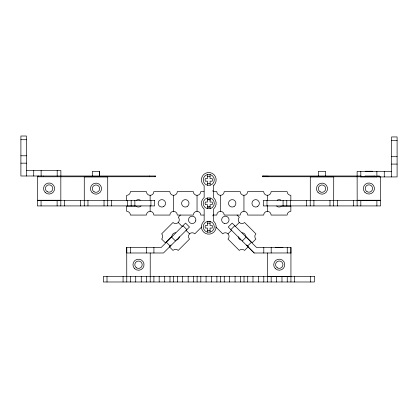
<?xml version="1.0" encoding="UTF-8"?>
<svg xmlns="http://www.w3.org/2000/svg" width="418" height="418" viewBox="0 0 418 418"><rect width="100%" height="100%" fill="white"/><g stroke="black" fill="none" stroke-linecap="round" stroke-linejoin="round"><path stroke-width="0.63" d="M210.066 232.136L210.066 228.076L212.198 228.076L212.339 225.83L212.198 225.49L210.066 225.49L210.066 221.415L207.338 221.435A5.538 5.538 0 0 0 207.338 232.136L210.207 232.136A5.538 5.538 0 0 0 210.207 221.435L208.77 221.247M179.27 236.708L179.16 237.455A3.694 3.694 0 0 1 176.516 240.031M180.487 214.988L178.214 217.261A3.694 3.694 0 0 1 178.214 222.48L182.305 226.572M169.713 246.265L171.03 244.948M201.617 227.026L194.798 233.845A3.694 3.694 0 0 0 189.579 233.845L185.942 230.208M212.746 215.897L213.655 214.988M230.851 229.639L234.764 225.725M215.928 227.026L222.742 233.845A3.694 3.694 0 0 1 227.967 233.845L231.598 230.208M235.235 226.572L239.326 222.48A3.694 3.694 0 0 1 239.326 217.261L237.053 214.988M242.21 240.998L246.124 237.084M247.43 246.223L251.349 242.304M207.48 176.453L208.77 176.187L210.066 176.453M210.066 183.309L208.77 183.575L207.48 183.309M207.48 199.903L208.77 199.642L210.066 199.903M210.066 206.758L208.77 207.025L207.48 206.758M207.48 223.358L208.77 223.092L210.066 223.358M210.066 230.213L208.77 230.48L207.48 230.213M210.066 185.231L207.338 185.231A5.538 5.538 0 0 1 207.338 174.531L210.207 174.531A5.538 5.538 0 0 1 210.207 185.231L210.066 181.172L212.198 181.172L212.464 179.881L212.198 178.59L210.066 178.59L210.066 174.531M210.066 208.686L207.338 208.686A5.538 5.538 0 0 1 207.338 197.98L210.207 197.98A5.538 5.538 0 0 1 210.207 208.686L210.066 204.627L212.198 204.627L212.464 203.331L212.198 202.04L210.066 202.04L210.066 197.98M20.9 139.711L26.438 139.711M391.561 140.636L397.1 140.636M20.9 155.778L26.438 155.778M391.561 156.703L397.1 156.703M20.9 163.166L26.438 163.166M391.561 164.086L397.1 164.086M26.438 170.46L60.876 170.46L60.876 175.999M365.207 171.249L372.59 171.249M99.677 171.38L99.677 176.307L99.688 171.38L92.3 171.38L92.31 176.307M391.561 171.38L357.124 171.38L357.171 200.243L380.626 200.243L380.626 176.793L262.577 176.736L262.577 175.999L361.1 175.999M365.008 175.999L375.563 175.999M376.911 175.999L379.575 175.999M360.687 176.924L377.005 176.924M378.729 176.924L397.1 176.924L397.1 136.942L391.561 136.942L391.561 176.924M203.947 191.611L200.734 191.611A3.694 3.694 0 0 1 197.04 195.305L197.04 211.372A3.694 3.694 0 0 1 200.734 215.066L203.947 215.066M212.945 191.611L216.801 191.611A3.694 3.694 0 0 0 220.495 195.305L220.495 211.372A3.694 3.694 0 0 1 224.184 215.066L240.251 215.066A3.694 3.694 0 0 1 243.945 211.372L243.945 195.305A3.694 3.694 0 0 0 247.639 191.611L263.706 191.611A3.694 3.694 0 0 0 267.395 195.305L267.395 200.447M212.945 215.066L216.801 215.066A3.694 3.694 0 0 1 220.495 211.372M275.561 247.425L282.944 247.425M126.738 247.451L161.212 247.451L185.561 223.097L189.479 227.016L163.475 252.989L126.774 252.989L126.738 247.451L126.769 281.983M247.848 246.677L254.181 253.005L290.98 252.963M290.98 276.413L267.525 276.413L267.525 252.963M241.98 232.763L242.936 232.899A3.694 3.694 0 0 1 245.518 235.543L245.591 236.191L252.185 242.785L255.91 239.065A3.694 3.694 0 0 1 255.91 233.845L244.546 222.48A3.694 3.694 0 0 1 239.326 222.48M210.432 200.06L209.679 199.762A3.694 3.694 0 0 0 207.767 199.783M276.544 205.98L277.317 206.56A3.694 3.694 0 0 0 281.006 206.513L281.523 206.111L290.85 206.111L290.85 211.372A3.694 3.694 0 0 0 287.156 215.066L271.089 215.066A3.694 3.694 0 0 0 267.395 211.372L267.395 205.588M212.746 190.681L213.655 191.59M246.51 244.948L248.271 246.704L244.546 250.424A3.694 3.694 0 0 0 239.326 250.424L227.967 239.065A3.694 3.694 0 0 0 227.967 233.845M254.212 253.005L228.238 227.026L232.152 223.113L256.506 247.461L290.944 247.461L290.933 281.983M238.317 237.142L240.81 239.639M182.953 225.71L186.867 229.628M171.594 237.069L175.508 240.987M166.369 242.294L170.288 246.207M169.274 246.704L172.995 250.424A3.694 3.694 0 0 1 178.214 250.424L189.579 239.065A3.694 3.694 0 0 1 189.579 233.845M238.281 236.713L238.359 237.367A3.694 3.694 0 0 0 240.935 240.01M384.267 171.38L384.267 176.924M376.879 171.38L376.879 176.924M376.884 200.384L376.884 205.922M374.126 175.999L374.126 176.736M360.812 171.38L360.812 176.924M360.823 200.384L360.823 205.922M357.129 200.384L357.129 205.922M353.435 200.384L353.435 205.922M337.368 200.384L337.368 205.922M333.674 205.922L333.731 176.924L310.281 176.924L310.281 200.374M329.985 200.384L329.985 205.922M325.7 176.307L325.69 171.38L318.312 171.38L318.312 176.307M313.918 200.384L313.918 205.922M310.689 276.439L310.689 281.983M310.224 200.384L310.224 205.922M306.53 200.384L306.53 205.922M294.622 276.439L294.622 281.983M290.85 200.567L290.85 195.305A3.694 3.694 0 0 1 287.156 191.611L271.089 191.611A3.694 3.694 0 0 1 267.395 195.305M290.912 247.461L290.912 253.005M290.463 200.384L290.463 205.922M287.25 247.461L287.25 253.005M287.239 276.439L287.239 281.983M286.774 200.384L286.774 205.922M283.08 200.384L283.08 205.922M281.972 276.439L281.972 281.983M276.434 276.439L276.434 281.983M271.188 247.461L271.188 253.005M271.172 276.439L271.172 281.983M267.98 175.999L267.98 176.736M267.478 276.439L267.478 281.983M267.013 200.384L267.013 205.922M266.548 175.999L266.548 176.736M265.226 175.999L265.226 176.736M264.103 175.999L264.103 176.736M263.8 247.461L263.8 253.005M263.784 276.439L263.784 281.983M263.251 175.999L263.251 176.736M262.729 175.999L262.729 176.736M258.523 276.439L258.523 281.983M252.984 276.439L252.984 281.983M247.722 276.439L247.722 281.983M244.028 276.439L244.028 281.983M240.334 276.439L240.334 281.983M235.073 276.439L235.073 281.983M229.534 276.439L229.534 281.983M224.267 276.439L224.267 281.983M220.573 276.439L220.573 281.983M216.885 276.439L216.885 281.983M211.618 276.439L211.618 281.983M207.48 174.51L207.48 178.59L205.342 178.59L205.076 179.881L205.342 181.172L207.48 181.172L207.48 185.252M207.48 197.965L207.48 202.04L205.342 202.04L205.076 203.331L205.342 204.627L207.48 204.627L207.48 208.702M207.48 221.415L207.48 225.49L205.342 225.49L205.076 226.786L205.342 228.076L207.48 228.076L207.48 232.152M206.079 276.439L206.079 281.983M200.818 276.439L200.818 281.983M197.124 276.439L197.124 281.983M193.429 276.439L193.429 281.983M188.168 276.439L188.168 281.983M182.629 276.439L182.629 281.983M177.368 276.439L177.368 281.983M173.674 276.439L173.674 281.983M150.14 200.447L150.14 195.305A3.694 3.694 0 0 0 153.829 191.611L169.896 191.611A3.694 3.694 0 0 0 173.59 195.305L173.59 211.372A3.694 3.694 0 0 1 177.284 215.066L193.346 215.066A3.694 3.694 0 0 1 197.04 211.372M169.98 276.439L169.98 281.983M164.718 276.439L164.718 281.983M159.174 276.439L159.174 281.983M155.182 175.999L155.182 176.736M153.918 247.451L153.918 252.989M153.913 276.439L153.913 281.983M150.929 200.384L150.929 205.922M150.224 252.989L150.219 281.983M150.14 205.588L150.14 211.372A3.694 3.694 0 0 1 153.829 215.066L169.896 215.066A3.694 3.694 0 0 1 173.59 211.372M149.503 175.999L149.503 176.736M146.53 247.451L146.53 252.989M146.53 276.439L146.53 281.983M141.263 276.439L141.263 281.983M135.725 276.439L135.725 281.983M134.868 200.384L134.868 205.922M131.174 200.384L131.174 205.922M130.463 247.451L130.463 252.989M130.463 276.439L130.463 281.983M127.48 200.384L127.48 205.922M126.685 200.567L126.685 195.305A3.694 3.694 0 0 0 130.379 191.611L146.446 191.611A3.694 3.694 0 0 0 150.14 195.305M123.075 276.439L123.075 281.983M111.413 200.384L111.413 205.922M107.719 205.922L107.719 176.924L84.269 176.924L84.269 205.922M107.008 276.439L107.008 281.983M104.03 200.384L104.03 205.922M87.963 200.384L87.963 205.922M80.575 200.384L80.575 205.922M64.508 200.384L64.508 205.922M60.829 176.793L60.829 200.243L37.374 200.243L37.374 176.793L155.423 176.736L155.423 175.999L20.9 175.999L20.9 136.017L26.438 136.017L26.438 175.999M60.819 200.384L60.819 205.922M57.188 170.46L57.188 175.999M57.125 200.384L57.125 205.922M43.362 175.999L43.362 176.736M41.121 170.46L41.121 175.999M41.058 200.384L41.058 205.922M38.2 175.999L38.2 176.736M37.96 175.999L37.96 176.736M33.733 170.46L33.733 175.999M243.945 195.305A3.694 3.694 0 0 1 240.251 191.611L224.184 191.611A3.694 3.694 0 0 1 220.495 195.305M243.945 211.372A3.694 3.694 0 0 1 247.639 215.066L263.706 215.066A3.694 3.694 0 0 1 267.395 211.372M150.14 211.372A3.694 3.694 0 0 0 146.446 215.066L130.379 215.066A3.694 3.694 0 0 0 126.685 211.372L126.685 206.111L136.002 206.111L136.602 206.56A3.694 3.694 0 0 0 141.054 205.917M197.04 195.305A3.694 3.694 0 0 1 193.346 191.611L177.284 191.611A3.694 3.694 0 0 1 173.59 195.305M277.238 200.165A3.694 3.694 0 0 1 280.933 200.117M136.529 200.165A3.694 3.694 0 0 1 140.218 200.117M209.768 206.894A3.694 3.694 0 0 1 207.856 206.915M178.214 222.48A3.694 3.694 0 0 1 172.995 222.48L161.635 233.845A3.694 3.694 0 0 1 161.635 239.065L165.356 242.785L171.944 236.201L172.049 235.454A3.694 3.694 0 0 1 175.649 232.763M195.744 220.871L195.363 221.754A3.694 3.694 0 0 1 189.547 222.449A3.694 3.694 0 0 1 190.378 216.649L191.277 216.294A3.694 3.694 0 0 1 195.744 220.871M213.995 185.106L213.389 185.571L213.389 197.646L213.995 198.111A7.388 7.388 0 0 1 213.995 208.556L213.389 209.021L213.389 221.096L213.995 221.561A7.388 7.388 0 0 1 213.995 232.006A7.388 7.388 0 0 1 203.55 232.006A7.388 7.388 0 0 1 203.55 221.561L204.156 221.096L204.156 209.021L203.55 208.556A7.388 7.388 0 0 1 203.55 198.111L204.156 197.646L204.156 185.571L203.55 185.106A7.388 7.388 0 0 1 203.55 174.656A7.388 7.388 0 0 1 213.995 174.656A7.388 7.388 0 0 1 213.995 185.106M163.751 206.513L162.863 206.894A3.694 3.694 0 0 1 158.171 203.383A3.694 3.694 0 0 1 162.774 199.762L163.673 200.117A3.694 3.694 0 0 1 163.751 206.513M187.201 206.513L186.313 206.894A3.694 3.694 0 0 1 181.621 203.383A3.694 3.694 0 0 1 186.229 199.762L187.123 200.117A3.694 3.694 0 0 1 187.201 206.513M234.106 206.513L233.218 206.894A3.694 3.694 0 0 1 228.526 203.383A3.694 3.694 0 0 1 233.129 199.762L234.028 200.117A3.694 3.694 0 0 1 234.106 206.513M257.556 206.513L256.668 206.894A3.694 3.694 0 0 1 251.976 203.383A3.694 3.694 0 0 1 256.584 199.762L257.478 200.117A3.694 3.694 0 0 1 257.556 206.513M154.623 200.384L37.364 200.384L37.364 205.922L154.623 205.922L154.623 200.384M380.579 200.384L263.319 200.384L263.319 205.922L380.579 205.922L380.579 200.384M314.383 276.439L103.319 276.439L103.319 281.983L314.383 281.983L314.383 276.439M224.356 223.426L223.468 223.045A3.694 3.694 0 0 1 222.773 217.229A3.694 3.694 0 0 1 228.573 218.065L228.933 218.959A3.694 3.694 0 0 1 224.356 223.426M364.982 192.437A5.538 5.538 0 0 0 374.246 189.95A5.538 5.538 0 0 0 367.464 183.168A5.538 5.538 0 0 0 364.982 192.437M367.014 191.695A3.694 3.694 0 0 0 372.59 188.56A3.694 3.694 0 0 0 367.088 185.299A3.694 3.694 0 0 0 367.014 191.695M318.088 192.562A5.538 5.538 0 0 0 327.357 190.08A5.538 5.538 0 0 0 320.575 183.298A5.538 5.538 0 0 0 318.088 192.562M320.12 191.825A3.694 3.694 0 0 0 325.7 188.69A3.694 3.694 0 0 0 320.198 185.425A3.694 3.694 0 0 0 320.12 191.825M45.186 192.437A5.538 5.538 0 0 0 54.455 189.95A5.538 5.538 0 0 0 47.668 183.168A5.538 5.538 0 0 0 45.186 192.437M47.218 191.695A3.694 3.694 0 0 0 52.793 188.56A3.694 3.694 0 0 0 47.297 185.299A3.694 3.694 0 0 0 47.218 191.695M92.075 192.562A5.538 5.538 0 0 0 101.344 190.08A5.538 5.538 0 0 0 94.557 183.298A5.538 5.538 0 0 0 92.075 192.562M94.107 191.825A3.694 3.694 0 0 0 99.688 188.69A3.694 3.694 0 0 0 94.186 185.425A3.694 3.694 0 0 0 94.107 191.825M277.369 267.865A3.694 3.694 0 0 0 282.944 264.73A3.694 3.694 0 0 0 277.442 261.469A3.694 3.694 0 0 0 277.369 267.865M275.337 268.607A5.538 5.538 0 0 0 284.606 266.125A5.538 5.538 0 0 0 277.818 259.338A5.538 5.538 0 0 0 275.337 268.607M136.613 267.891A3.694 3.694 0 0 0 142.193 264.756A3.694 3.694 0 0 0 136.691 261.496A3.694 3.694 0 0 0 136.613 267.891M134.58 268.633A5.538 5.538 0 0 0 143.849 266.151A5.538 5.538 0 0 0 137.062 259.364A5.538 5.538 0 0 0 134.58 268.633"/></g></svg>
